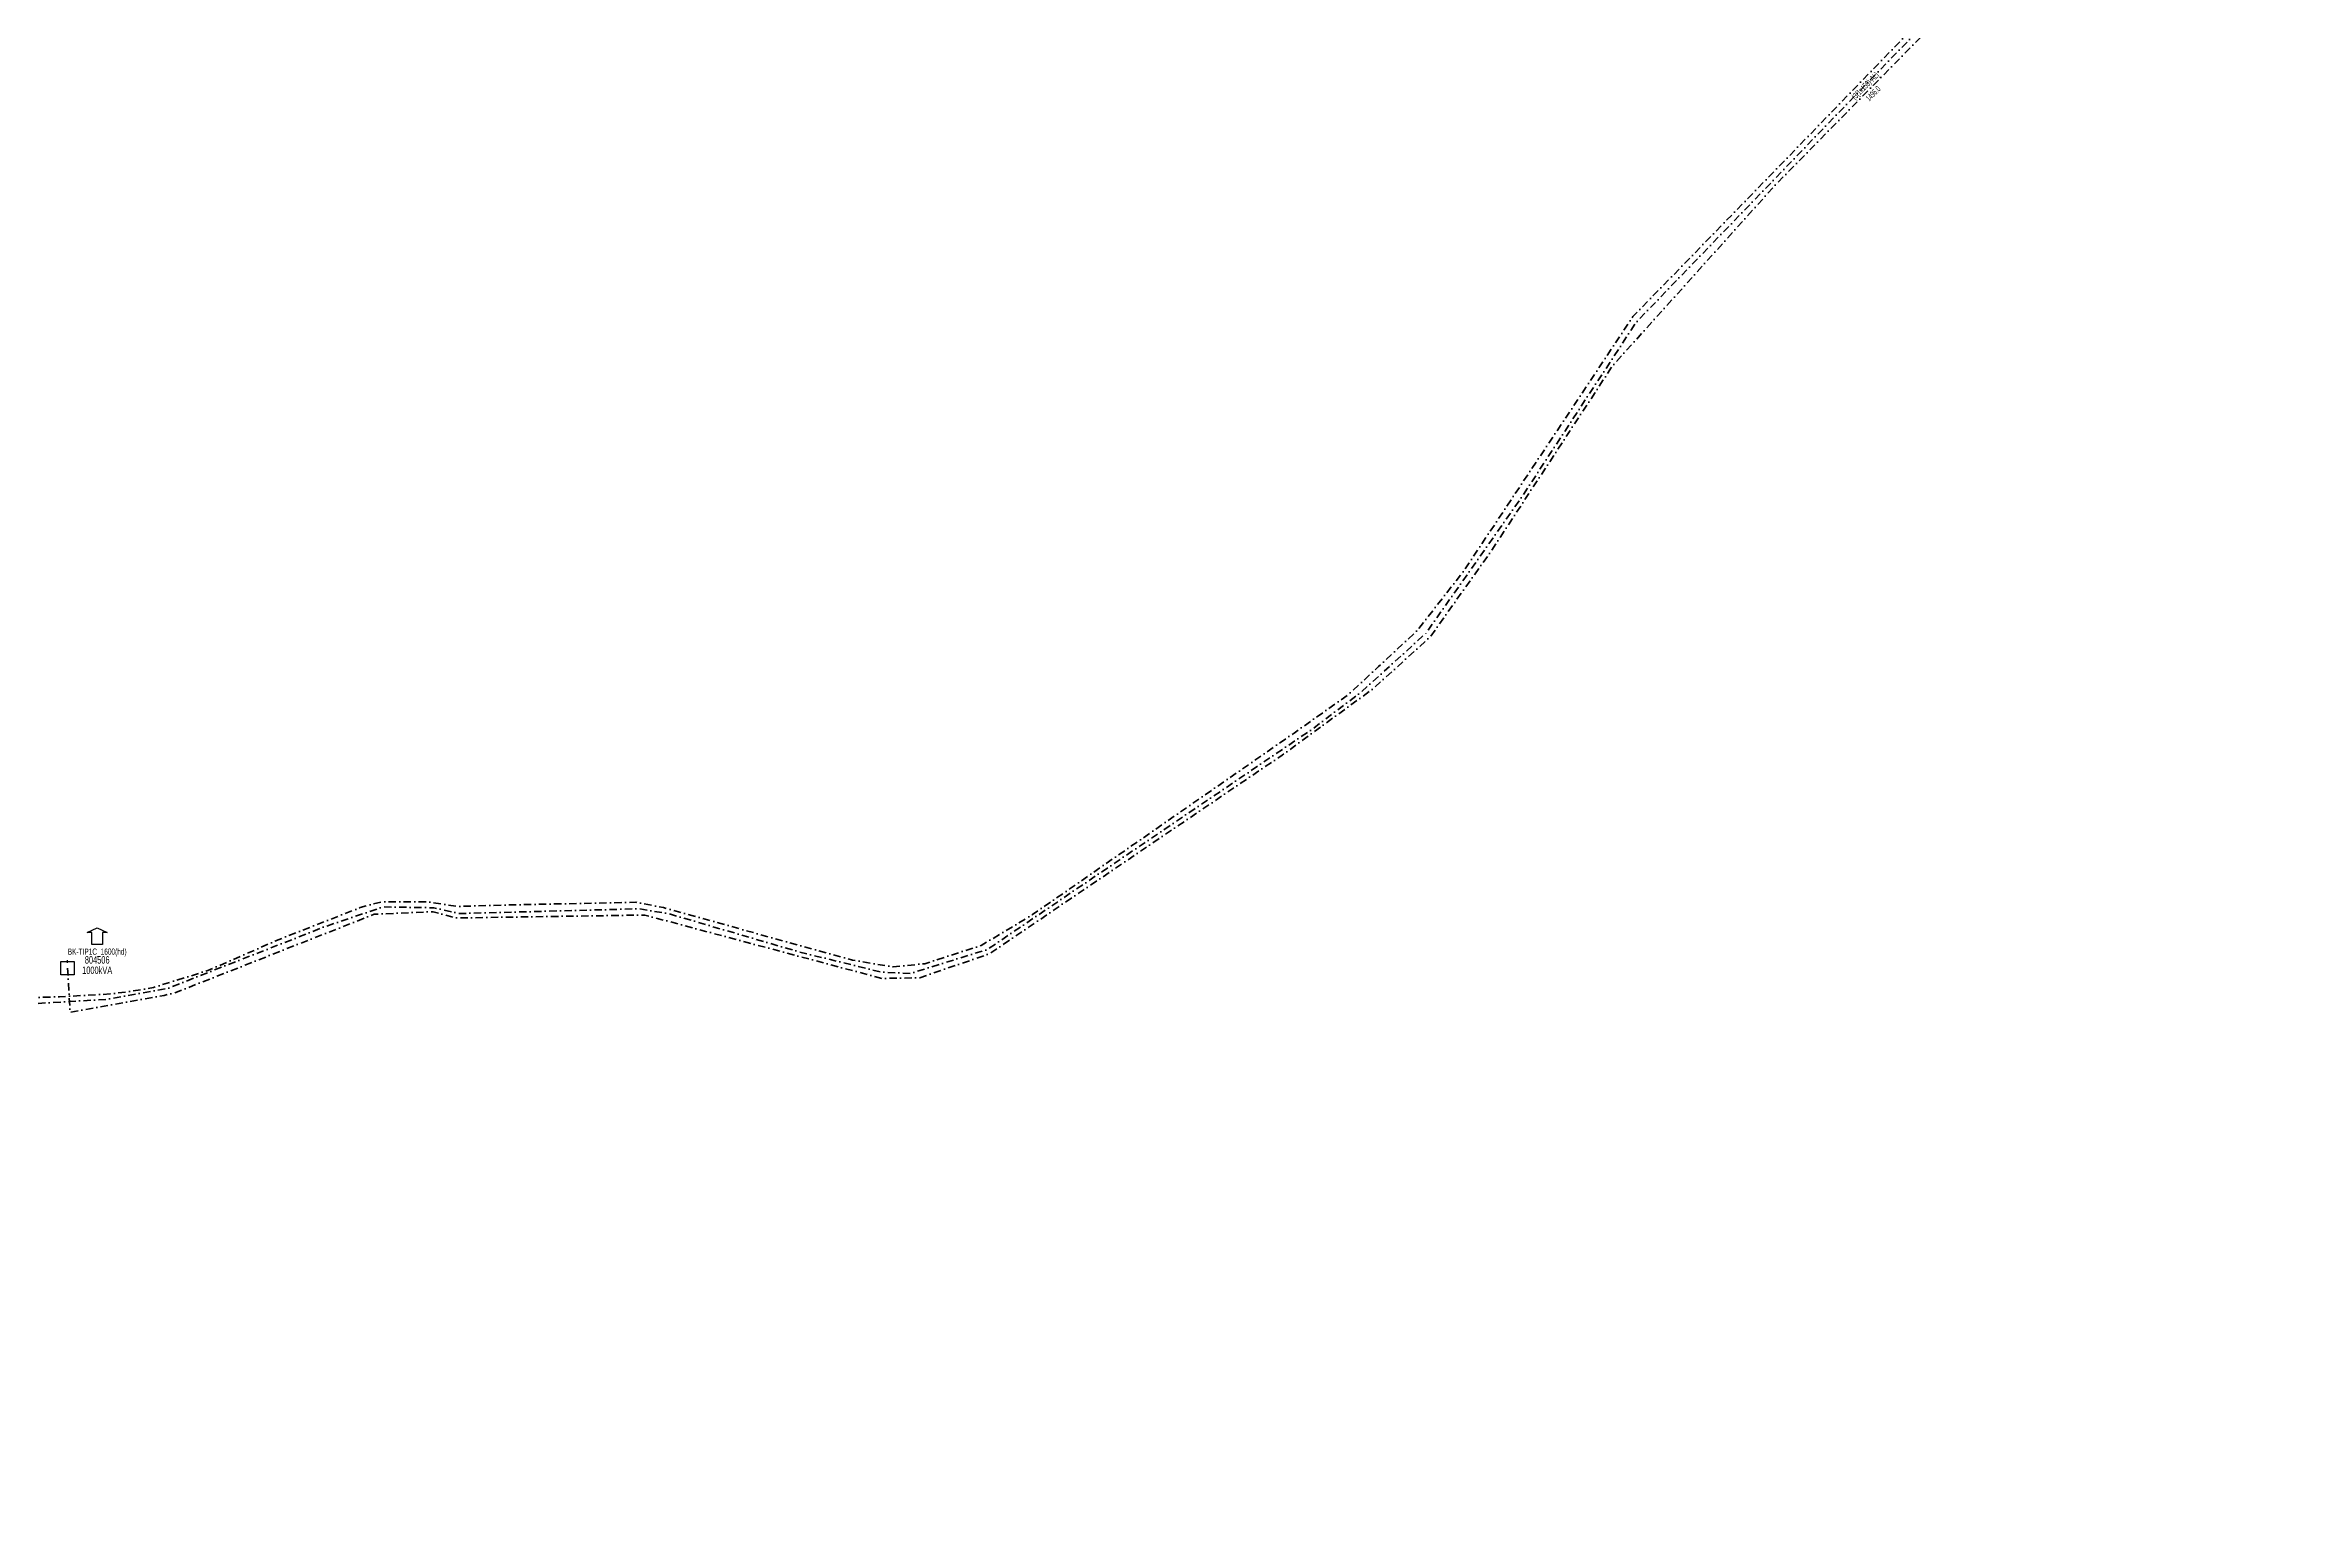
# Model space of a CAD drawing. Header units: millimetres. Extents: x 545975 to 551900, y 4179485 to 4182365.
# Drawn here: x 547323 to 548085, y 4179730 to 4180230 of the extents above; entities that cross this region are included whole.
import ezdxf
from ezdxf.enums import TextEntityAlignment as Align

# ---------------------------------------------------------------- set-up
doc = ezdxf.new("R2010")
doc.units = ezdxf.units.MM
doc.linetypes.add('DASHDOT', pattern=[5, 2.5, -1.25, 0, -1.25])
doc.layers.add('HAT_OG_YERALTI_MEVCUT', color=48, linetype='DASHDOT', lineweight=70)
doc.layers.add('TRAFO_MEVCUT', color=5, linetype='Continuous', lineweight=30)
doc.styles.get("Standard").update_dxf_attribs({"font": 'Arial'})

# ---------------------------------------------------------------- blocks, each defined once
blk = doc.blocks.new('MEV_BINA_KARE')
at = {"layer": 'TRAFO_MEVCUT', "linetype": 'Continuous'}
for p, q in [((-2.25, -2.25), (-2.25, 2.25)), ((-2.25, 2.25), (2.25, 2.25)), ((0, 1.8), (0, 2.7)), ((2.25, 2.25), (2.25, -2.25)), ((2.25, -2.25), (-2.25, -2.25))]:
    blk.add_line(p, q, dxfattribs=at)
blk = doc.blocks.new('MEV_BETKOSK')
at = {"layer": 'TRAFO_MEVCUT', "linetype": 'Continuous'}
for p, q in [((-3.4, 2), (0, 3.6)), ((-1.8, 2), (-3.4, 2)), ((-1.8, -2), (-1.8, 2)), ((0, 3.6), (3.4, 2)), ((3.4, 2), (1.8, 2)), ((1.8, 2), (1.8, -2)), ((1.8, -2), (-1.8, -2))]:
    blk.add_line(p, q, dxfattribs=at)

msp = doc.modelspace()

# ---------------------------------------------------------------- linework, layer by layer
at = {"layer": 'HAT_OG_YERALTI_MEVCUT', "flags": 128}
for points in [[(545979.545, 4180007.856), (545983.654819, 4180001.877139), (545998.52516, 4179986.52711), (546010.613307, 4179985.471796), (546030.664282, 4179988.637739), (546200.157167, 4180035.373955), (546223.661899, 4180044.296159), (546233.351604, 4180041.609904), (546284.662478, 4180062.061156), (546347.262677, 4180091.780442), (546414.078377, 4180114.965701), (546432.205034, 4180121.921279), (546450.542466, 4180128.244531), (546480.050977, 4180138.99406), (546498.599184, 4180142.366461), (546505.710822, 4180149.709586), (546534.376233, 4180160.880665), (546545.336537, 4180161.723766), (546549.130489, 4180158.772915), (546643.469117, 4180142.330022), (546644.944543, 4180093.219428), (546649.369269, 4180071.317427), (546669.182126, 4180055.509296), (546672.976078, 4180048.764494), (546656.771982, 4180031.311475), (546654.453456, 4180018.875745), (546630.425097, 4179984.519407), (546631.804716, 4179924.965953), (546621.392427, 4179871.53447), (546611.80216, 4179840.297603), (546597.602101, 4179817.592729), (546584.778546, 4179805.125383), (546582.997496, 4179792.658037), (546591.546533, 4179775.203753), (546621.824374, 4179738.870345), (546634.29172, 4179730.321307), (546643.553177, 4179731.389937), (546655.308103, 4179739.226555), (546687.149439, 4179772.353181), (546753.122039, 4179831.159429), (546768.50862, 4179848.442985), (546807.712785, 4179888.911801), (546809.810124, 4179902.347798), (546810.055395, 4179903.777458), (546823.509378, 4179915.64194), (546855.113353, 4179939.529276), (546866.447863, 4179945.537361), (546900.451809, 4179957.004469), (546927.670789, 4179960.232689), (546942.316896, 4179959.437939), (547016.569047, 4179938.136796), (547038.413319, 4179938.948576), (547067.987944, 4179943.446738), (547107.691383, 4179949.276797), (547139.212287, 4179952.138151), (547154.128677, 4179951.813881), (547171.152818, 4179948.246918), (547279.095747, 4179908.225469), (547296.444158, 4179904.334236), (547344.111753, 4179907.090526), (547364.540722, 4179910.819623), (547416.841211, 4179931.396584), (547437.270181, 4179938.368375), (547454.456456, 4179938.044106), (547463.049594, 4179936.09849), (547523.647579, 4179937.717366), (547533.699929, 4179936.096019), (547577.903056, 4179923.138451), (547605.628086, 4179916.328794), (547615.680436, 4179915.84239), (547641.621984, 4179923.949124), (547751.509422, 4179998.512673), (547768.022451, 4180010.974209), (547789.910633, 4180030.916775), (547821.969251, 4180076.432997), (547861.043708, 4180136.098558), (547947.262465, 4180225.388757), (547974.136351, 4180252.74334), (548004.455536, 4180275.28006), (548028.127199, 4180286.305218), (548053.992238, 4180289.20149), (548090.47254, 4180292.119914), (548110.90151, 4180295.524743), (548139.599348, 4180300.875187), (548191.158175, 4180321.79056), (548205.675746, 4180326.800462), (548241.345375, 4180330.691694), (548305.874977, 4180335.3936), (548319.332155, 4180340.744044), (548334.734949, 4180343.986738), (548344.89414, 4180344.951026), (548360.783338, 4180345.923834), (548385.427809, 4180356.786857), (548425.475074, 4180376.891557), (548428.555633, 4180376.243019), (548432.284731, 4180371.541113), (548442.985619, 4180347.86945), (548446.552582, 4180336.195753), (548449.95741, 4180332.628791), (548487.157223, 4180350.784892), (548507.910461, 4180358.243088), (548519.259889, 4180366.187687), (548565.144002, 4180416.449437), (548569.521639, 4180412.233935), (548578.725, 4180408.635)], [(548555.60282, 4180408.465536), (548513.997468, 4180363.945923), (548502.580884, 4180357.422161), (548484.640538, 4180351.953713), (548449.815161, 4180334.588994), (548447.416719, 4180337.563062), (548443.771087, 4180349.843084), (548433.793569, 4180372.100626), (548429.380435, 4180377.856887), (548424.391676, 4180378.048762), (548379.248569, 4180355.511243), (548359.418251, 4180347.404509), (548337.592429, 4180346.282038), (548319.882334, 4180342.914625), (548304.218403, 4180336.814144), (548236.870152, 4180331.825384), (548205.199778, 4180327.845217), (548186.920528, 4180322.338735), (548149.1639, 4180306.734312), (548135.157639, 4180301.912983), (548091.614074, 4180293.902512), (548027.266386, 4180288.198192), (548003.252192, 4180276.576585), (547973.077024, 4180254.639444), (547912.260585, 4180191.816995), (547859.952803, 4180138.049068), (547802.789057, 4180052.058031), (547786.856037, 4180031.641005), (547773.912966, 4180019.662987), (547763.63407, 4180010.095527), (547745.360866, 4179997.163204), (547656.927412, 4179935.760213), (547639.511033, 4179925.280866), (547620.454321, 4179919.153907), (547609.728489, 4179918.031436), (547596.017499, 4179920.325724), (547532.079988, 4179938.106039), (547522.713291, 4179939.922611), (547479.18666, 4179939.007014), (547462.427524, 4179938.521669), (547452.114726, 4179940.078924), (547436.60274, 4179940.037694), (547429.506758, 4179938.107587), (547402.12246, 4179927.365688), (547378.044196, 4179916.836717), (547359.649418, 4179911.122346), (547351.871938, 4179909.778728), (547344.936139, 4179908.910077), (547327.792247, 4179907.945023), (547298.250019, 4179907.051016), (547291.892019, 4179907.618695), (547278.462844, 4179910.890289), (547168.888789, 4179950.813398), (547153.723555, 4179953.955639), (547139.31277, 4179953.79952), (547118.217969, 4179952.019226), (547038.209127, 4179940.366342), (547016.341835, 4179939.707852), (546942.105336, 4179960.514142), (546927.825094, 4179961.30279), (546899.839839, 4179958.093651), (546865.519851, 4179946.268016), (546854.538358, 4179940.454284), (546819.049087, 4179914.052097), (546807.520999, 4179903.196827), (546805.401076, 4179889.12653), (546770.443366, 4179853.914561), (546757.04076, 4179838.725387), (546751.995313, 4179833.863411), (546741.514721, 4179823.719303), (546683.496821, 4179772.173736), (546654.714763, 4179744.118226), (546649.823993, 4179739.271125), (546640.653801, 4179733.594339), (546632.74102, 4179734.172459), (546622.905238, 4179741.594977), (546590.965343, 4179782.428943), (546586.432876, 4179793.925402), (546586.476544, 4179800.912215), (546589.134889, 4179805.831504), (546600.354099, 4179816.412496), (546614.602028, 4179840.925795), (546624.850476, 4179873.143478), (546633.72096, 4179919.354032), (546634.737347, 4179933.488184), (546632.366929, 4179971.197441), (546633.06561, 4179983.511699), (546639.975728, 4179994.53403), (546650.761621, 4180010.079689), (546657.082877, 4180019.468164), (546660.022729, 4180031.190119), (546676.14687, 4180049.274422), (546671.745616, 4180056.46671), (546651.862163, 4180072.827916), (546650.730759, 4180075.579979), (546647.164888, 4180096.803718), (546646.241017, 4180115.009226), (546645.665391, 4180131.79832), (546645.847048, 4180142.509944), (546645.071884, 4180143.982756), (546644.090009, 4180144.628726), (546650.926038, 4180197.697269), (546646.323248, 4180221.762553), (546626.28407, 4180241.795127), (546613.332483, 4180260.023286), (546596.073633, 4180272.387248), (546586.28799, 4180285.434772), (546580.92163, 4180311.897439), (546552.524077, 4180311.993377), (546547.402, 4180304.124)], [(547330.571, 4179917.682), (547331.40475, 4179902.698691), (547363.208091, 4179908.435765), (547367.199098, 4179909.433516), (547434.262979, 4179935.859916), (547454.218016, 4179936.732948), (547462.075312, 4179934.612726), (547525.736586, 4179935.604776), (547605.930892, 4179914.153111), (547618.776947, 4179914.402549), (547642.348835, 4179922.509283), (547741.328323, 4179989.71774), (547772.218325, 4180012.27097), (547791.425048, 4180029.731627), (547811.863073, 4180058.484273), (547853.0012, 4180121.312296), (547907.723275, 4180182.1399), (547971.899272, 4180247.441023), (547983.913452, 4180257.558226), (548005.3877, 4180273.138636), (548029.837609, 4180284.52049), (548090.688696, 4180290.617683), (548137.902314, 4180298.627136), (548165.513849, 4180308.955115), (548202.32971, 4180323.673374), (548216.240865, 4180326.202675), (548306.663375, 4180333.579803), (548325.14424, 4180339.886441), (548335.682994, 4180342.415742), (548360.976004, 4180344.312718), (548423.997753, 4180374.032004), (548426.948604, 4180375.296655), (548436.222707, 4180358.856198), (548446.761462, 4180331.455438), (548450.976963, 4180330.612338), (548488.192554, 4180348.936478), (548510.956263, 4180357.789032), (548521.916567, 4180365.798485), (548565.336234, 4180413.855203), (548571.237936, 4180409.428926), (548578.725, 4180408.635)]]:
    msp.add_lwpolyline(points, dxfattribs=at)

# ---------------------------------------------------------------- block references
at = {"layer": 'TRAFO_MEVCUT'}
for name, p in [('MEV_BETKOSK', (547340.571, 4179927.682)), ('MEV_BINA_KARE', (547330.571, 4179917.682))]:
    msp.add_blockref(name, p, dxfattribs=at)

# ---------------------------------------------------------------- texts
at = {"layer": 'HAT_OG_YERALTI_MEVCUT', "lineweight": 30, "width": 0.53}
msp.add_text('(3(1x150)-AL)', height=2.05, rotation=45.497874, dxfattribs=at).set_placement((547939.205033, 4180215.386257), align=Align.CENTER)
msp.add_text('1496.0', height=2.05, rotation=45.497874, dxfattribs=at).set_placement((547940.417514, 4180214.194666), align=Align.TOP_CENTER)
at = {"layer": 'TRAFO_MEVCUT', "width": 0.6}
for s, height, p in [('BK-TIP1C_1600(hd)', 2.1, (547340.571, 4179922.182)), ('804506', 2.5, (547340.571, 4179919.182)), ('1000kVA', 2.5, (547340.571, 4179915.682))]:
    msp.add_text(s, height=height, dxfattribs=at).set_placement(p, align=Align.CENTER)

doc.saveas('drawing.dxf')
